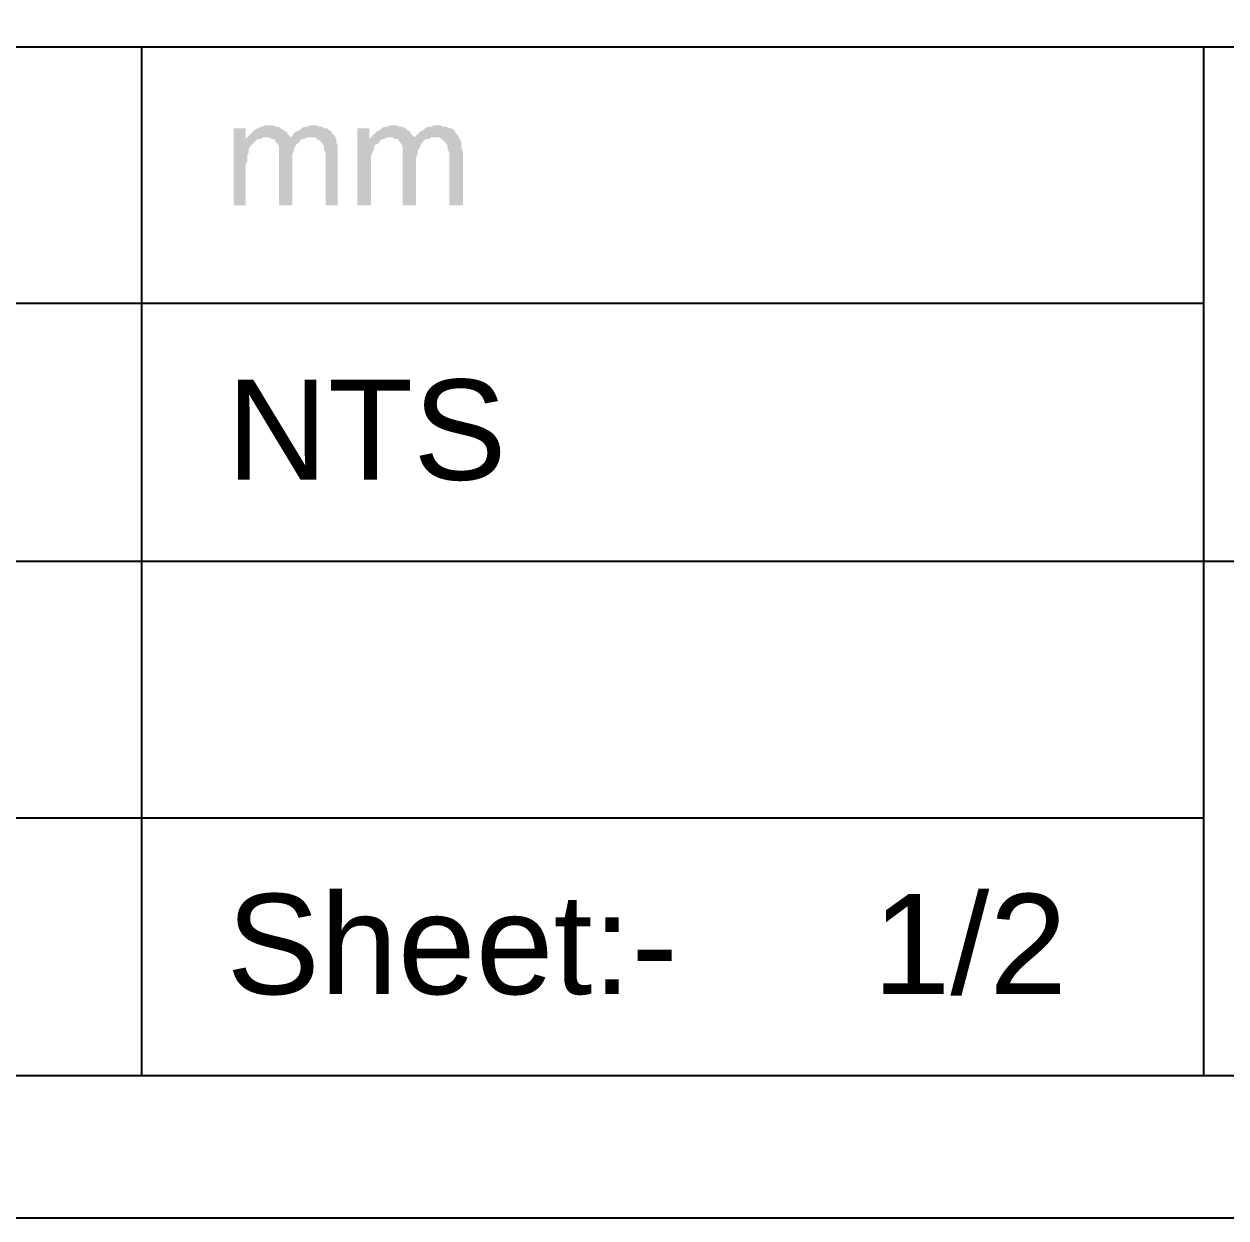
# Model space of a CAD drawing. Header units: millimetres. Extents: x 1336 to 2438, y 1230 to 1601.
# Drawn here: x 2297.91 to 2333.88, y 1303.62 to 1339.35 of the extents above; entities that cross this region are included whole.
import ezdxf

# ---------------------------------------------------------------- set-up
doc = ezdxf.new("R2010")
doc.units = ezdxf.units.MM
doc.styles.get("Standard").update_dxf_attribs({"font": 'arial.ttf'})

msp = doc.modelspace()

# ---------------------------------------------------------------- hatches: boundary and pattern name
at = {"transparency": 33554559}
for points in [[(2304.546, 1336.227), (2304.185, 1336.227), (2304.185, 1333.925), (2304.546, 1333.925), (2304.546, 1335.143), (2304.591, 1335.234), (2304.591, 1335.414), (2304.636, 1335.504), (2304.636, 1335.595), (2304.681, 1335.685), (2304.726, 1335.73), (2304.771, 1335.775), (2304.862, 1335.865), (2304.546, 1335.911)], [(2305.268, 1336.317), (2305.132, 1336.317), (2305.042, 1336.272), (2304.997, 1336.272), (2304.907, 1336.227), (2304.816, 1336.181), (2304.771, 1336.136), (2304.681, 1336.046), (2304.636, 1336.001), (2304.546, 1335.911), (2304.862, 1335.865), (2304.907, 1335.911), (2304.997, 1335.911), (2305.087, 1335.956), (2305.177, 1335.956), (2305.854, 1336.001), (2305.809, 1336.046), (2305.764, 1336.136), (2305.719, 1336.136), (2305.674, 1336.181), (2305.584, 1336.227), (2305.539, 1336.272), (2305.448, 1336.272), (2305.358, 1336.317)], [(2306.531, 1336.317), (2306.441, 1336.317), (2306.396, 1336.272), (2306.306, 1336.272), (2306.216, 1336.227), (2306.17, 1336.181), (2306.08, 1336.136), (2305.99, 1336.091), (2305.945, 1336.001), (2305.9, 1335.956), (2305.313, 1335.911), (2305.403, 1335.911), (2305.448, 1335.82), (2305.448, 1335.82), (2305.493, 1335.775), (2305.539, 1335.685), (2305.539, 1333.925), (2305.945, 1333.925), (2305.945, 1335.459), (2305.99, 1335.55), (2305.99, 1335.64), (2306.035, 1335.685), (2306.08, 1335.775), (2306.125, 1335.775), (2306.17, 1335.865), (2306.261, 1335.911), (2306.306, 1335.911), (2306.396, 1335.956), (2306.486, 1335.956), (2307.208, 1336.001), (2307.163, 1336.046), (2307.118, 1336.091), (2307.118, 1336.136), (2307.028, 1336.181), (2306.983, 1336.227), (2306.893, 1336.227), (2306.847, 1336.272), (2306.757, 1336.272), (2306.667, 1336.317)], [(2308.246, 1336.227), (2307.885, 1336.227), (2307.885, 1333.925), (2308.292, 1333.925), (2308.292, 1335.414), (2308.337, 1335.504), (2308.382, 1335.595), (2308.382, 1335.685), (2308.427, 1335.73), (2308.517, 1335.775), (2308.562, 1335.865), (2308.246, 1335.911)], [(2308.969, 1336.317), (2308.833, 1336.317), (2308.788, 1336.272), (2308.698, 1336.272), (2308.608, 1336.227), (2308.562, 1336.181), (2308.472, 1336.136), (2308.382, 1336.046), (2308.337, 1336.001), (2308.246, 1335.911), (2308.562, 1335.865), (2308.653, 1335.911), (2308.698, 1335.911), (2308.788, 1335.956), (2308.878, 1335.956), (2309.555, 1336.001), (2309.51, 1336.046), (2309.465, 1336.136), (2309.465, 1336.136), (2309.375, 1336.181), (2309.33, 1336.227), (2309.239, 1336.272), (2309.149, 1336.272), (2309.059, 1336.317)], [(2310.277, 1336.317), (2310.187, 1336.317), (2310.097, 1336.272), (2310.007, 1336.272), (2309.916, 1336.227), (2309.871, 1336.181), (2309.781, 1336.136), (2309.736, 1336.091), (2309.646, 1336.001), (2309.6, 1335.956), (2309.014, 1335.911), (2309.104, 1335.911), (2309.149, 1335.82), (2309.149, 1335.82), (2309.194, 1335.775), (2309.239, 1335.685), (2309.239, 1333.925), (2309.646, 1333.925), (2309.646, 1335.369), (2309.691, 1335.459), (2309.691, 1335.55), (2309.736, 1335.64), (2309.781, 1335.685), (2309.781, 1335.775), (2309.826, 1335.775), (2309.871, 1335.865), (2309.961, 1335.911), (2310.052, 1335.911), (2310.097, 1335.956), (2310.187, 1335.956), (2310.909, 1336.001), (2310.864, 1336.046), (2310.819, 1336.091), (2310.819, 1336.136), (2310.774, 1336.181), (2310.684, 1336.227), (2310.638, 1336.227), (2310.548, 1336.272), (2310.458, 1336.272), (2310.368, 1336.317)], [(2305.854, 1336.001), (2305.177, 1335.956), (2305.223, 1335.956), (2305.313, 1335.911), (2305.9, 1335.956)], [(2307.208, 1336.001), (2306.486, 1335.956), (2306.622, 1335.956), (2306.667, 1335.911), (2306.757, 1335.865), (2306.802, 1335.82), (2306.847, 1335.775), (2306.893, 1335.685), (2306.893, 1335.595), (2306.938, 1335.504), (2306.938, 1333.925), (2307.299, 1333.925), (2307.299, 1335.55), (2307.299, 1335.73), (2307.254, 1335.82), (2307.254, 1335.911)], [(2309.555, 1336.001), (2308.878, 1335.956), (2308.923, 1335.956), (2309.014, 1335.911), (2309.6, 1335.956)], [(2310.909, 1336.001), (2310.187, 1335.956), (2310.323, 1335.956), (2310.413, 1335.911), (2310.458, 1335.865), (2310.503, 1335.82), (2310.548, 1335.775), (2310.593, 1335.685), (2310.593, 1335.595), (2310.638, 1335.504), (2310.638, 1333.925), (2311.045, 1333.925), (2311.045, 1335.55), (2311.045, 1335.55), (2311, 1335.64), (2311, 1335.82), (2310.954, 1335.911)]]:
    msp.add_hatch(color=256, dxfattribs=at).paths.add_polyline_path(points)

# ---------------------------------------------------------------- linework, layer by layer
msp.add_line((2024.257, 1307.884), (2433.512, 1307.884))
msp.add_lwpolyline([(2437.55, 1303.624), (2437.55, 1600.624), (2017.55, 1600.624), (2017.55, 1303.624)], close=True)
for points in [[(2037.074, 1338.664), (2433.512, 1338.664)], [(2301.432, 1338.664), (2301.432, 1307.884)], [(2333.205, 1338.664), (2333.205, 1307.884)], [(2037.074, 1330.991), (2333.205, 1330.991)], [(2037.074, 1323.274), (2386.145, 1323.274)], [(2037.074, 1315.601), (2333.205, 1315.601)]]:
    msp.add_lwpolyline(points)

# ---------------------------------------------------------------- texts
at = {"width": 34.34827, "attachment_point": 5}
for s, insert, char_height in [('\\pxql;NTS', (2321.148, 1327.189), 2.9997), ('\\pxql;Sheet:-     1/2', (2321.148, 1311.799), 2.99966)]:
    msp.add_mtext(s, dxfattribs=dict(at, insert=insert, char_height=char_height))

doc.saveas('drawing.dxf')
